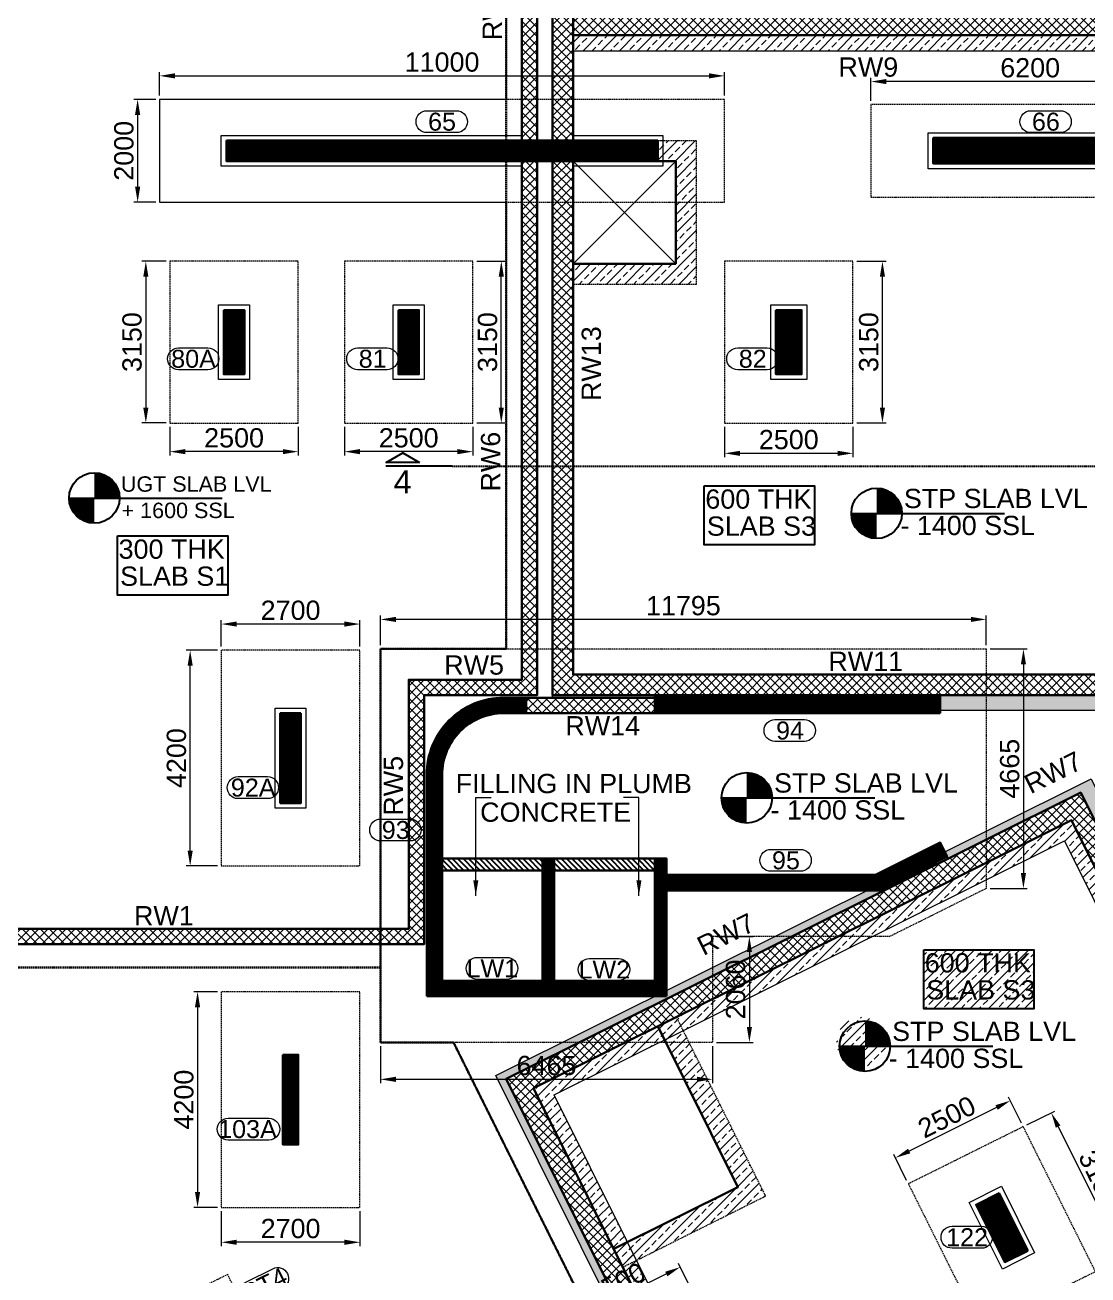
# Model space of a CAD drawing. Header units: millimetres. Extents: x 99112 to 332273, y 431815 to 552227.
# Drawn here: x 173091 to 193788, y 491959 to 516299 of the extents above; entities that cross this region are included whole.
import ezdxf
from ezdxf.enums import TextEntityAlignment as Align

# ---------------------------------------------------------------- set-up
doc = ezdxf.new("R2010")
doc.units = ezdxf.units.MM
doc.header["$LTSCALE"] = 100
doc.header["$MEASUREMENT"] = 0
doc.linetypes.add('HIDDEN', pattern=[0.375, 0.25, -0.125])
for name, color, linetype, lineweight in [('COL HATCH', 67, 'Continuous', 25), ('colno', 11, 'Continuous', 15), ('COLUMN', 84, 'Continuous', 30), ('COLUMN COVER', 2, 'Continuous', 20), ('DIM', 8, 'Continuous', 13), ('FOOTING', 12, 'HIDDEN', 20), ('HATCH', 251, 'Continuous', 9), ('P- LEVEL', 10, 'Continuous', 25), ('PEDESTAL HATCH', 59, 'Continuous', 13), ('RAFT', 42, 'HIDDEN', 30), ('RET WALL', 31, 'Continuous', 30), ('RET WALL HATCH', 57, 'Continuous', 13), ('TEXT', 255, 'Continuous', 25)]:
    doc.layers.add(name, color=color, linetype=linetype, lineweight=lineweight)
doc.layers.add('sec', color=2, linetype='Continuous')
doc.styles.add('ARIAL', font='arial.ttf')
doc.dimstyles.new('150', dxfattribs={"dimscale": 150, "dimtxt": 2.5, "dimasz": 2, "dimexe": 0.5, "dimexo": 0.5, "dimgap": 0.5, "dimtad": 1, "dimdec": 0, "dimzin": 3, "dimdsep": 46, "dimtxsty": 'ARIAL', "dimcen": 0, "dimdle": 1, "dimclrd": 256, "dimclre": 256, "dimclrt": 4, "dimadec": 0, "dimazin": 0, "dimtfac": 1, "dimtdec": 0, "dimtmove": 0, "dimatfit": 3, "dimfxl": 0, "dimtolj": 1, "dimtzin": 0, "dimlwd": -1, "dimlwe": -1, "dimarcsym": 0})
pattern_1 = [(45, (285009.31, 661434.82), (-88.388348, 88.388348), []), (135, (285009.31, 661434.82), (-88.388348, -88.388348), [])]
pattern_2 = [(45, (52048.63, 152289.1), (-176.7767, 176.7767), []), (45, (52225.4, 152289.1), (-176.7767, 176.7767), [125, -62.5])]
pattern_3 = [(45, (52825.942, -183310.497), (-8.83883476, 8.83883476), [])]

# ---------------------------------------------------------------- blocks, each defined once
blk = doc.blocks.new('*D144')
at = {"layer": 'DIM', "transparency": 16777216}
for p, q in [((175637, 514849), (175209, 514849)), ((175284, 514549), (175284, 513149)), ((175637, 512849), (175209, 512849))]:
    blk.add_line(p, q, dxfattribs=at)
for points in [[(175334, 514549), (175234, 514549), (175284, 514849)], [(175234, 513149), (175334, 513149), (175284, 512849)]]:
    blk.add_solid(points, dxfattribs=at)
at = {"layer": 'DIM', "color": 4, "transparency": 16777216, "insert": (175018, 513849), "char_height": 375, "attachment_point": 5, "rotation": 90, "style": 'ARIAL'}
blk.add_mtext('\\A1;2000', dxfattribs=at)
blk = doc.blocks.new('*D145')
at = {"layer": 'DIM', "transparency": 16777216}
for p, q in [((175712, 514924), (175712, 515383)), ((176012, 515308), (186412, 515308)), ((186712, 514924), (186712, 515383))]:
    blk.add_line(p, q, dxfattribs=at)
for points in [[(176012, 515358), (176012, 515258), (175712, 515308)], [(186412, 515258), (186412, 515358), (186712, 515308)]]:
    blk.add_solid(points, dxfattribs=at)
at = {"layer": 'DIM', "color": 4, "transparency": 16777216, "insert": (181212, 515575), "char_height": 375, "attachment_point": 5, "style": 'ARIAL'}
blk.add_mtext('\\A1;11000', dxfattribs=at)
blk = doc.blocks.new('*D148')
at = {"layer": 'DIM', "transparency": 16777216}
for p, q in [((189562, 514824), (189562, 515272)), ((195762, 514824), (195762, 515272)), ((195462, 515197), (189862, 515197))]:
    blk.add_line(p, q, dxfattribs=at)
for points in [[(189862, 515247), (189862, 515147), (189562, 515197)], [(195462, 515147), (195462, 515247), (195762, 515197)]]:
    blk.add_solid(points, dxfattribs=at)
at = {"layer": 'DIM', "color": 4, "transparency": 16777216, "insert": (192662, 515464), "char_height": 375, "attachment_point": 5, "style": 'ARIAL'}
blk.add_mtext('\\A1;6200', dxfattribs=at)
blk = doc.blocks.new('*D191')
at = {"layer": 'DIM', "transparency": 16777216}
for p, q in [((180012, 504224), (180012, 504799)), ((191507, 504724), (180312, 504724)), ((191807, 504224), (191807, 504799))]:
    blk.add_line(p, q, dxfattribs=at)
for points in [[(180312, 504774), (180312, 504674), (180012, 504724)], [(191507, 504674), (191507, 504774), (191807, 504724)]]:
    blk.add_solid(points, dxfattribs=at)
at = {"layer": 'DIM', "color": 4, "transparency": 16777216, "insert": (185910, 504990), "char_height": 375, "attachment_point": 5, "style": 'ARIAL'}
blk.add_mtext('\\A1;11795', dxfattribs=at)
blk = doc.blocks.new('*D192')
at = {"layer": 'DIM', "transparency": 16777216}
for p, q in [((180012, 496414), (180012, 495694)), ((186477, 496414), (186477, 495694)), ((180312, 495769), (186177, 495769))]:
    blk.add_line(p, q, dxfattribs=at)
for points in [[(180312, 495819), (180312, 495719), (180012, 495769)], [(186177, 495719), (186177, 495819), (186477, 495769)]]:
    blk.add_solid(points, dxfattribs=at)
at = {"layer": 'DIM', "color": 4, "transparency": 16777216, "insert": (183245, 496036), "char_height": 375, "attachment_point": 5, "style": 'ARIAL'}
blk.add_mtext('\\A1;6465', dxfattribs=at)
blk = doc.blocks.new('*D193')
at = {"layer": 'DIM', "transparency": 16777216}
for p, q in [((191882, 504149), (192606, 504149)), ((192531, 503849), (192531, 499785)), ((191882, 499485), (192606, 499485))]:
    blk.add_line(p, q, dxfattribs=at)
for points in [[(192581, 503849), (192481, 503849), (192531, 504149)], [(192481, 499785), (192581, 499785), (192531, 499485)]]:
    blk.add_solid(points, dxfattribs=at)
at = {"layer": 'DIM', "color": 4, "transparency": 16777216, "insert": (192265, 501817), "char_height": 375, "attachment_point": 5, "rotation": 90, "style": 'ARIAL'}
blk.add_mtext('\\A1;4665', dxfattribs=at)
blk = doc.blocks.new('*D194')
at = {"layer": 'DIM', "transparency": 16777216}
for p, q in [((186552, 498549), (187270, 498549)), ((187195, 498249), (187195, 496789)), ((186552, 496489), (187270, 496489))]:
    blk.add_line(p, q, dxfattribs=at)
for points in [[(187245, 498249), (187145, 498249), (187195, 498549)], [(187145, 496789), (187245, 496789), (187195, 496489)]]:
    blk.add_solid(points, dxfattribs=at)
at = {"layer": 'DIM', "color": 4, "transparency": 16777216, "insert": (186929, 497519), "char_height": 375, "attachment_point": 5, "rotation": 90, "style": 'ARIAL'}
blk.add_mtext('\\A1;2060', dxfattribs=at)
blk = doc.blocks.new('*D197')
at = {"layer": 'DIM', "transparency": 16777216}
for p, q in [((179312, 508474), (179312, 507916)), ((181812, 508474), (181812, 507916)), ((181512, 507991), (179612, 507991))]:
    blk.add_line(p, q, dxfattribs=at)
for points in [[(179612, 508041), (179612, 507941), (179312, 507991)], [(181512, 507941), (181512, 508041), (181812, 507991)]]:
    blk.add_solid(points, dxfattribs=at)
at = {"layer": 'DIM', "color": 4, "transparency": 16777216, "insert": (180562, 508258), "char_height": 375, "attachment_point": 5, "style": 'ARIAL'}
blk.add_mtext('\\A1;2500', dxfattribs=at)
blk = doc.blocks.new('*D198')
at = {"layer": 'DIM', "transparency": 16777216}
for p, q in [((181887, 511699), (182440, 511699)), ((182365, 508849), (182365, 511399)), ((181887, 508549), (182440, 508549))]:
    blk.add_line(p, q, dxfattribs=at)
for points in [[(182415, 511399), (182315, 511399), (182365, 511699)], [(182315, 508849), (182415, 508849), (182365, 508549)]]:
    blk.add_solid(points, dxfattribs=at)
at = {"layer": 'DIM', "color": 4, "transparency": 16777216, "insert": (182098, 510124), "char_height": 375, "attachment_point": 5, "rotation": 90, "style": 'ARIAL'}
blk.add_mtext('\\A1;3150', dxfattribs=at)
blk = doc.blocks.new('*D199')
at = {"layer": 'DIM', "transparency": 16777216}
for p, q in [((186712, 508474), (186712, 507883)), ((189212, 508474), (189212, 507883)), ((188912, 507958), (187012, 507958))]:
    blk.add_line(p, q, dxfattribs=at)
for points in [[(187012, 508008), (187012, 507908), (186712, 507958)], [(188912, 507908), (188912, 508008), (189212, 507958)]]:
    blk.add_solid(points, dxfattribs=at)
at = {"layer": 'DIM', "color": 4, "transparency": 16777216, "insert": (187962, 508224), "char_height": 375, "attachment_point": 5, "style": 'ARIAL'}
blk.add_mtext('\\A1;2500', dxfattribs=at)
blk = doc.blocks.new('*D200')
at = {"layer": 'DIM', "transparency": 16777216}
for p, q in [((189287, 511699), (189861, 511699)), ((189786, 508849), (189786, 511399)), ((189287, 508549), (189861, 508549))]:
    blk.add_line(p, q, dxfattribs=at)
for points in [[(189836, 511399), (189736, 511399), (189786, 511699)], [(189736, 508849), (189836, 508849), (189786, 508549)]]:
    blk.add_solid(points, dxfattribs=at)
at = {"layer": 'DIM', "color": 4, "transparency": 16777216, "insert": (189520, 510124), "char_height": 375, "attachment_point": 5, "rotation": 90, "style": 'ARIAL'}
blk.add_mtext('\\A1;3150', dxfattribs=at)
blk = doc.blocks.new('*D248')
at = {"layer": 'DIM', "transparency": 16777216}
for p, q in [((186050, 491706), (185814, 492180)), ((185579, 491979), (183878, 491132)), ((183812, 490591), (183576, 491065))]:
    blk.add_line(p, q, dxfattribs=at)
for points in [[(185601, 491934), (185556, 492023), (185847, 492112)], [(183855, 491177), (183900, 491087), (183609, 490998)]]:
    blk.add_solid(points, dxfattribs=at)
at = {"layer": 'DIM', "color": 4, "transparency": 16777216, "insert": (184609, 491794), "char_height": 375, "attachment_point": 5, "rotation": 26.467, "style": 'ARIAL'}
blk.add_mtext('\\A1;2500', dxfattribs=at)
blk = doc.blocks.new('*D252')
at = {"layer": 'DIM', "transparency": 16777216}
for p, q in [((192495, 494914), (192243, 495421)), ((192008, 495220), (190307, 494373)), ((190257, 493800), (190005, 494307))]:
    blk.add_line(p, q, dxfattribs=at)
for points in [[(192030, 495175), (191985, 495265), (192276, 495354)], [(190285, 494418), (190329, 494329), (190038, 494240)]]:
    blk.add_solid(points, dxfattribs=at)
at = {"layer": 'DIM', "color": 4, "transparency": 16777216, "insert": (191039, 495035), "char_height": 375, "attachment_point": 5, "rotation": 26.467, "style": 'ARIAL'}
blk.add_mtext('\\A1;2500', dxfattribs=at)
blk = doc.blocks.new('*D253')
at = {"layer": 'DIM', "transparency": 16777216}
for p, q in [((192596, 494881), (193140, 495152)), ((193206, 494850), (194343, 492567)), ((194000, 492061), (194544, 492332))]:
    blk.add_line(p, q, dxfattribs=at)
for points in [[(193251, 494872), (193162, 494827), (193073, 495118)], [(194298, 492545), (194388, 492589), (194477, 492298)]]:
    blk.add_solid(points, dxfattribs=at)
at = {"layer": 'DIM', "color": 4, "transparency": 16777216, "insert": (194013, 493827), "char_height": 375, "attachment_point": 5, "rotation": 296.467, "style": 'ARIAL'}
blk.add_mtext('\\A1;3150', dxfattribs=at)
blk = doc.blocks.new('Z$W@#2DD3407B')
at = {"layer": 'P- LEVEL'}
blk.add_line((-328, 0), (1661, 0), dxfattribs=at)
at = {"layer": 'P- LEVEL', "const_width": 328}
for points in [[(0, 164, -0.414214), (164, 0, -0.414214)], [(-164, 0, 0.414214), (0, -164, 0.414214)]]:
    blk.add_lwpolyline(points, format="xyb", dxfattribs=at)
at = {"layer": 'P- LEVEL'}
blk.add_circle((0, 0), 328, dxfattribs=at)
blk = doc.blocks.new('*D374')
at = {"layer": 'DIM', "transparency": 16777216}
for p, q in [((175912, 508474), (175912, 507916)), ((178412, 508474), (178412, 507916)), ((178112, 507991), (176212, 507991))]:
    blk.add_line(p, q, dxfattribs=at)
for points in [[(176212, 508041), (176212, 507941), (175912, 507991)], [(178112, 507941), (178112, 508041), (178412, 507991)]]:
    blk.add_solid(points, dxfattribs=at)
at = {"layer": 'DIM', "color": 4, "transparency": 16777216, "insert": (177162, 508258), "char_height": 375, "attachment_point": 5, "style": 'ARIAL'}
blk.add_mtext('\\A1;2500', dxfattribs=at)
blk = doc.blocks.new('*D375')
at = {"layer": 'DIM', "transparency": 16777216}
for p, q in [((175837, 511699), (175369, 511699)), ((175444, 511399), (175444, 508849)), ((175837, 508549), (175369, 508549))]:
    blk.add_line(p, q, dxfattribs=at)
for points in [[(175494, 511399), (175394, 511399), (175444, 511699)], [(175394, 508849), (175494, 508849), (175444, 508549)]]:
    blk.add_solid(points, dxfattribs=at)
at = {"layer": 'DIM', "color": 4, "transparency": 16777216, "insert": (175177, 510124), "char_height": 375, "attachment_point": 5, "rotation": 90, "style": 'ARIAL'}
blk.add_mtext('\\A1;3150', dxfattribs=at)
blk = doc.blocks.new('*D376')
at = {"layer": 'DIM', "transparency": 16777216}
for p, q in [((176837, 504124), (176232, 504124)), ((176307, 500224), (176307, 503824)), ((176837, 499924), (176232, 499924))]:
    blk.add_line(p, q, dxfattribs=at)
for points in [[(176357, 503824), (176257, 503824), (176307, 504124)], [(176257, 500224), (176357, 500224), (176307, 499924)]]:
    blk.add_solid(points, dxfattribs=at)
at = {"layer": 'DIM', "color": 4, "transparency": 16777216, "insert": (176041, 502024), "char_height": 375, "attachment_point": 5, "rotation": 90, "style": 'ARIAL'}
blk.add_mtext('\\A1;4200', dxfattribs=at)
blk = doc.blocks.new('*D377')
at = {"layer": 'DIM', "transparency": 16777216}
for p, q in [((176912, 504199), (176912, 504709)), ((179312, 504634), (177212, 504634)), ((179612, 504199), (179612, 504709))]:
    blk.add_line(p, q, dxfattribs=at)
for points in [[(177212, 504684), (177212, 504584), (176912, 504634)], [(179312, 504584), (179312, 504684), (179612, 504634)]]:
    blk.add_solid(points, dxfattribs=at)
at = {"layer": 'DIM', "color": 4, "transparency": 16777216, "insert": (178262, 504900), "char_height": 375, "attachment_point": 5, "style": 'ARIAL'}
blk.add_mtext('\\A1;2700', dxfattribs=at)
blk = doc.blocks.new('*D378')
at = {"layer": 'DIM', "transparency": 16777216}
for p, q in [((176912, 493199), (176912, 492521)), ((179612, 493199), (179612, 492521)), ((179312, 492596), (177212, 492596))]:
    blk.add_line(p, q, dxfattribs=at)
for points in [[(177212, 492646), (177212, 492546), (176912, 492596)], [(179312, 492546), (179312, 492646), (179612, 492596)]]:
    blk.add_solid(points, dxfattribs=at)
at = {"layer": 'DIM', "color": 4, "transparency": 16777216, "insert": (178262, 492862), "char_height": 375, "attachment_point": 5, "style": 'ARIAL'}
blk.add_mtext('\\A1;2700', dxfattribs=at)
blk = doc.blocks.new('*D379')
at = {"layer": 'DIM', "transparency": 16777216}
for p, q in [((176837, 497474), (176376, 497474)), ((176451, 497174), (176451, 493574)), ((176837, 493274), (176376, 493274))]:
    blk.add_line(p, q, dxfattribs=at)
for points in [[(176501, 497174), (176401, 497174), (176451, 497474)], [(176401, 493574), (176501, 493574), (176451, 493274)]]:
    blk.add_solid(points, dxfattribs=at)
at = {"layer": 'DIM', "color": 4, "transparency": 16777216, "insert": (176185, 495374), "char_height": 375, "attachment_point": 5, "rotation": 90, "style": 'ARIAL'}
blk.add_mtext('\\A1;4200', dxfattribs=at)
blk = doc.blocks.new('Z$W@#0EFB04CB')
at = {"layer": 'COLUMN COVER'}
for points in [[(38650, -21900), (32800, -21900), (32800, -21300), (38650, -21300)], [(39650, -21300), (41400, -21300), (41400, -21900), (39650, -21900)]]:
    blk.add_lwpolyline(points, dxfattribs=at)
for points in [[(46563, -21250), (50538, -21250), (50538, -21950), (46563, -21950)], [(32750, -24600), (33350, -24600), (33350, -26050), (32750, -26050)], [(36150, -24600), (36750, -24600), (36750, -26050), (36150, -26050)], [(43500, -24600), (44200, -24600), (44200, -26050), (43500, -26050)], [(33850, -32450), (34450, -32450), (34450, -34400), (33850, -34400)], [(47363, -42075), (47990, -41763), (48636, -43061), (48009, -43373)]]:
    blk.add_lwpolyline(points, close=True, dxfattribs=at)
blk = doc.blocks.new('stp layout 12-03-19')
at = {"layer": 'PEDESTAL HATCH'}
h = blk.add_hatch(dxfattribs=at)
h.set_pattern_fill('ANSI33', color=256, scale=1000, style=0)
h.set_pattern_definition([(45, (285009.31, 520902.9), (-176.7767, 176.7767), []), (45, (285186.1, 520902.9), (-176.7767, 176.7767), [125, -62.5])])
h.paths.add_polyline_path([(45610, 38360), (2450, 38360), (2450, 38210), (45460, 38210), (45460, 5123.4), (35024.9, 2902), (6395.8, -11351.3), (1546.4, -1611), (12736.3, 3960.1), (14777.9, -140.6), (18985.3, 1954.1), (21618.3, -3326), (21883.3, -3193.8), (19118.7, 2359.3), (14912.6, 261.8), (12936.7, 4230.6), (1345.3, -1543.6), (6328.3, -11552.5), (35074.7, 2759.3), (45610, 5002)])
h = blk.add_hatch(dxfattribs=at)
h.set_pattern_fill('ANSI33', color=256, scale=1000, style=0)
h.set_pattern_definition(pattern_2)
h.paths.add_polyline_path([(2450, 5810), (4440, 5810), (4440, 5560), (33650, 5560), (33650, 19560), (33350, 19560), (33350, 5860), (2450, 5860)])
h = blk.add_hatch(dxfattribs=at)
h.set_pattern_fill('ANSI33', color=256, scale=1000, style=0)
h.set_pattern_definition([(45, (-287126.23, -565165.7), (-176.7767, 176.7767), []), (45, (-286949.45, -565165.7), (-176.7767, 176.7767), [125, -62.5])])
h.paths.add_polyline_path([(14200, 18710), (2850, 18710), (2850, 18410), (13900, 18410), (13900, 6260), (14200, 6260)], flags=17)
h = blk.add_hatch(dxfattribs=at)
h.set_pattern_fill('ANSI33', color=256, scale=1000, style=0)
h.set_pattern_definition(pattern_2)
h.paths.add_polyline_path([(12555.5, 3425.8), (10528, 2416.2), (2082, -1789.3), (6575.6, -10815), (17049.3, -5600.5), (14416.1, -311.5)])
h.paths.add_polyline_path([(10661.7, 2147.7), (12420.6, 3023.5), (14147.6, -445.2), (16647, -5465.7), (6710.4, -10412.7), (2484.3, -1924.1)], flags=16)
h.paths.add_polyline_path([(8965.1, -902, -1), (7980.7, -902, -1)], flags=0)
h.paths.add_polyline_path([(9678, 904.3), (11823.7, 904.3), (11823.7, -245.8), (9678, -245.8)], flags=0)
h.paths.add_polyline_path([(9629.9, -169.1), (11949.9, -169), (11949.8, 413.1), (9629.9, 412.9)], flags=8)
h.paths.add_polyline_path([(9602.5, 358.9), (11861.3, 359.1), (11861.3, 933.5), (9602.5, 933.3)], flags=8)
h.paths.add_polyline_path([(10237.3, -8495.2), (11447.3, -7892.8), (11196.5, -7389.2), (9986.6, -7991.7)], flags=8)
h.paths.add_polyline_path([(5057.3, -6631.6), (4454.8, -5421.6), (3951.3, -5672.3), (4553.7, -6882.3)], flags=8)
h.paths.add_polyline_path([(8885.6, -919.4), (11435.3, -919.2), (11435.2, -344.8), (8885.5, -345)], flags=8)
h.paths.add_polyline_path([(9196.1, -1424.4), (11014.6, -1424.3), (11014.5, -861.8), (9196.1, -861.9)], flags=8)
at = {"layer": 'RET WALL HATCH'}
h = blk.add_hatch(dxfattribs=at)
h.set_pattern_fill('ANSI37', color=256, scale=1000, style=0)
h.set_pattern_definition(pattern_1)
h.paths.add_polyline_path([(-36450, 1311), (-350, 1311), (-350, 6160), (1850, 6160), (1850, 37910), (-36450, 37910)], flags=16)
h.paths.add_polyline_path([(-50, 5860), (-50, 1011), (-36750, 1011), (-36750, 38210), (2150, 38210), (2150, 5860)])
h = blk.add_hatch(dxfattribs=at)
h.set_pattern_fill('ANSI37', color=256, scale=1000, style=0)
h.set_pattern_definition(pattern_1)
h.paths.add_polyline_path([(33350, 37710), (36800, 37710), (36800, 37810), (45060, 37810), (45060, 5447.2), (34892, 3282.7), (21618.2, -3325.8), (18985.3, 1954.1), (14777.9, -140.6), (12735, 3962.6), (1546.4, -1611), (6395.8, -11351.3), (35024.9, 2902), (45460, 5123.4), (45460, 38210), (2450, 38210), (2450, 5860), (33350, 5860)])
h.paths.add_polyline_path([(32950, 25560), (14600, 25560), (14600, 31460), (32950, 31460)], flags=16)
h.paths.add_polyline_path([(32950, 31960), (14600, 31960), (14600, 37710), (32950, 37710)], flags=16)
h.paths.add_polyline_path([(32950, 25060), (32950, 19110), (14600, 19110), (14600, 25060)], flags=16)
h.paths.add_polyline_path([(32950, 18710), (32950, 6260), (24400, 6260), (24400, 18710)], flags=16)
h.paths.add_polyline_path([(24000, 18710), (24000, 6260), (14600, 6260), (14600, 18710)], flags=16)
h.paths.add_polyline_path([(14200, 25510), (2850, 25510), (2850, 25110), (14200, 25110), (14200, 19110), (2850, 19110), (2850, 18710), (14200, 18710), (14200, 6260), (2850, 6260), (2850, 37810), (14200, 37810), (14200, 31910), (2850, 31910), (2850, 31510), (14200, 31510)], flags=16)
h.paths.add_polyline_path([(18805.5, 1417.7), (21256.7, -3505.8), (17407.4, -5422.2), (14956.1, -498.7)], flags=16)
h.paths.add_polyline_path([(12555.5, 3425.8), (14416.1, -311.5), (17049.3, -5600.5), (6575.6, -10815), (2082, -1789.3), (10528, 2416.2)], flags=16)
h = blk.add_hatch(dxfattribs=at)
h.set_pattern_fill('ANSI33', color=256, scale=1000, style=0)
h.set_pattern_definition([(45, (-287126.23, -565215.72), (-176.7767, 176.7767), []), (45, (-286949.45, -565215.72), (-176.7767, 176.7767), [125, -62.5])])
h.paths.add_polyline_path([(5250, 16660), (2850, 16660), (2850, 16260), (4850, 16260), (4850, 14260), (2850, 14260), (2850, 13860), (5250, 13860)])
h = blk.add_hatch(dxfattribs=at)
h.set_pattern_fill('ANSI37', color=256, scale=1000, style=0)
h.set_pattern_definition([(45, (-180912.04, -497388.57), (-88.388348, 88.388348), []), (135, (-180912.04, -497388.57), (-88.388348, -88.388348), [])])
h.paths.add_polyline_path([(1940, 5810), (4440, 5810), (4440, 5510), (1940, 5510)])
h = blk.add_hatch(dxfattribs=at)
h.set_pattern_fill('ANSI33', color=256, scale=1000, style=0)
h.set_pattern_definition(pattern_2)
h.paths.add_polyline_path([(6597.7, -3897.5), (4859.4, -406.3), (4501.3, -584.6), (6061.4, -3717.7), (3641.9, -4922.4), (3820.2, -5280.5)])
at = {"layer": 'HATCH'}
for p, q in [((4850, 16260), (2850, 14260)), ((2850, 16260), (4850, 14260))]:
    blk.add_line(p, q, dxfattribs=at)
blk.add_lwpolyline([(1550, 21760), (1550, 17460), (-5200, 17460), (-5200, 15460), (1550, 15460), (1550, 6760), (-900, 6760), (-900, -900), (522.2, -900), (3380.7, -6641.5)], dxfattribs=at)
at = {"layer": 'PEDESTAL HATCH', "elevation": -389.1}
blk.add_lwpolyline([(2450, 38210), (2450, 38360), (45610, 38360), (45610, 5002), (35074.7, 2759.3), (6328.3, -11552.5), (1345.3, -1543.6)], dxfattribs=at)
at = {"layer": 'PEDESTAL HATCH'}
for points in [[(33650, 19560), (33650, 5560), (4440, 5560)], [(2850, 18410), (13900, 18410), (13900, 6260)], [(2450, 5810), (2450, 5860)], [(1345.3, -1543.6), (12936.7, 4230.6), (14912.7, 261.7), (19120.1, 2356.4), (21883.3, -3193.8)], [(10155.1, 2677.4), (10022.3, 2944)]]:
    blk.add_lwpolyline(points, dxfattribs=at)
blk.add_lwpolyline([(16647, -5465.7), (6710.4, -10412.7), (2484.3, -1924.1), (10661.7, 2147.7), (12420.6, 3023.5), (14147.6, -445.2)], close=True, dxfattribs=at)
at = {"layer": 'RAFT', "elevation": -389.1}
for points in [[(-900, 561), (-16375, 561)], [(33787.5, 1615.7), (29401, -568.1), (29479, -724.8), (27420.1, -1749.9), (27342.1, -1593.2), (22955.7, -3777), (23033.6, -3933.7), (20974.7, -4958.8), (20896.7, -4802.1), (14272.3, -8100.2), (14350.3, -8256.8), (12291.4, -9281.9), (12213.4, -9125.2), (7826.9, -11309.1), (7904.9, -11465.8), (5846, -12490.8), (4426.5, -9639.6), (4337, -9684.2), (2933.1, -6864.4), (3380.7, -6641.5), (522.2, -900), (-900, -900), (-900, 561)]]:
    blk.add_lwpolyline(points, dxfattribs=at)
at = {"layer": 'RAFT', "linetype": 'HIDDEN'}
for points in [[(1550, 38810), (1550, 6760), (-900, 6760), (-900, 561)], [(522.2, -900), (4800.2, -9492.7)]]:
    blk.add_lwpolyline(points, dxfattribs=at)
at = {"layer": 'RET WALL'}
for points in [[(-50, 5860), (-50, 1011), (-36750, 1011), (-36750, 38210), (2150, 38210), (2150, 5860)], [(-36450, 1311), (-350, 1311), (-350, 6160), (1850, 6160), (1850, 37910), (-36450, 37910)], [(1940, 5810), (4440, 5810), (4440, 5510), (1940, 5510)]]:
    blk.add_lwpolyline(points, close=True, dxfattribs=at)
for points in [[(34892, 3282.7), (45060, 5447.2), (45060, 37810), (36800, 37810), (36800, 37710), (33350, 37710), (33350, 5860), (2450, 5860), (2450, 38210), (45460, 38210), (45460, 5123.4), (35024.9, 2902), (6395.8, -11351.3), (1546.4, -1611), (12735, 3962.6), (14777.9, -140.6), (18985.3, 1954.1), (21618.2, -3325.8), (34892, 3282.7)], [(2850, 31910), (14200, 31910), (14200, 37810), (2850, 37810), (2850, 6260), (14200, 6260), (14200, 18710), (2850, 18710)], [(2850, 16260), (4850, 16260), (4850, 14260), (2850, 14260)], [(17049.3, -5600.5), (6575.6, -10815), (2082, -1789.3), (10528, 2416.2), (12555.5, 3425.8), (14416.1, -311.5), (17049.3, -5600.5)], [(4501.3, -584.6), (6061.4, -3717.7), (3641.9, -4922.4)]]:
    blk.add_lwpolyline(points, dxfattribs=at)
at = {"layer": 'RET WALL', "linetype": 'HIDDEN', "lineweight": 15}
for points in [[(2850, 16660), (5250, 16660), (5250, 13860), (2850, 13860)], [(4859.4, -406.3), (6597.7, -3897.5), (3820.2, -5280.5)]]:
    blk.add_lwpolyline(points, dxfattribs=at)
at = {"layer": 'RET WALL', "lineweight": 5}
blk.add_lwpolyline([(0, 414.4), (0, 0), (582, 0)], dxfattribs=at)
at = {"layer": 'TEXT'}
for points in [[(5406.1, 9935), (7551.8, 9935), (7551.8, 8784.9), (5406.1, 8784.9)], [(-6018, 8960.1), (-3872.3, 8960.1), (-3872.3, 7810), (-6018, 7810)], [(9678, 904.3), (11823.7, 904.3), (11823.7, -245.8), (9678, -245.8)]]:
    blk.add_lwpolyline(points, close=True, dxfattribs=at)
at = {"layer": 'P- LEVEL', "xscale": 1.5, "yscale": 1.5, "zscale": 1.5}
for p in [(-6471, 9699.6), (8760.3, 9400.5), (6232.5, 3861), (8531.8, -975.4)]:
    blk.add_blockref('Z$W@#2DD3407B', p, dxfattribs=at)
at = {"layer": 'P- LEVEL', "color": 7, "style": 'ARIAL'}
for s, height, p in [('UGT SLAB LVL', 300, (-4486.4, 9972)), ('STP SLAB LVL', 375, (11081.7, 9690.9)), ('+ 1600 SSL', 300, (-4838.6, 9458.6)), ('- 1400 SSL', 375, (10534.4, 9165.1)), ('STP SLAB LVL', 375, (8553.9, 4151.3)), ('- 1400 SSL', 375, (8006.6, 3625.5)), ('STP SLAB LVL', 375, (10853.2, -685)), ('- 1400 SSL', 375, (10305.9, -1210.8))]:
    blk.add_text(s, height=height, rotation=0.00358, dxfattribs=at).set_placement(p, align=Align.MIDDLE_CENTER)
at = {"layer": 'TEXT', "style": 'ARIAL'}
for s, rotation, p in [('RW6', 90, (1465.2, 18613.6)), ('RW13', 90, (3392.6, 11588.6)), ('RW6', 90, (1431.7, 9825.6)), ('600 THK', 0.00358, (5426.3, 9491.8)), ('SLAB S3', 0.00358, (5455, 8965.2)), ('300 THK', 0.00358, (-5997.8, 8516.9)), ('SLAB S1', 0.00358, (-5969.1, 7990.3)), ('RW5', 90, (-460, 3514.1)), ('RW7', 26.47, (11758.5, 3928.4)), ('FILLING IN PLUMB ', 0, (564.7, 3952.8, 389.1)), ('CONCRETE', 0, (1041, 3395.1, 389.1)), ('RW7', 26.47, (5388.8, 778.5)), ('600 THK', 0.00358, (9698.2, 461.1)), ('SLAB S3', 0.00358, (9726.9, -65.5))]:
    blk.add_text(s, height=375, rotation=rotation, dxfattribs=at).set_placement(p)
for s, p in [('RW9', (8017.1, 17903.7)), ('RW5', (341.6, 6260.2)), ('RW11', (7821.3, 6331.9)), ('RW14', (2700, 5077.4)), ('RW1', (-5698.5, 1378.9))]:
    blk.add_text(s, height=375, dxfattribs=at).set_placement(p)
at = {"layer": 'DIM'}
for points in [[(956.5, 1955.8), (956.5, 3868.9), (1256.2, 3868.9)], [(4132.4, 1955.8), (4132.4, 3868.9), (3832.7, 3868.9)]]:
    blk.add_leader(points, dimstyle='150', override={"dimgap": 0.5, "dimtad": 0}, dxfattribs=at)

msp = doc.modelspace()

# ---------------------------------------------------------------- hatches: boundary and pattern name
at = {"layer": 'COL HATCH'}
h = msp.add_hatch(dxfattribs=at)
h.set_pattern_fill('ANSI31', color=256, scale=100, style=0)
h.paths.add_polyline_path([(194549.5, 514098.6), (194549.5, 513598.6), (190774.5, 513598.6), (190774.5, 514098.6)])
h = msp.add_hatch(dxfattribs=at)
h.set_pattern_fill('ANSI31', color=256, scale=100, style=0)
h.paths.add_polyline_path([(177012, 514048.6), (185412, 514048.6), (185412, 513648.6), (177012, 513648.6)])
h = msp.add_hatch(dxfattribs=at)
h.set_pattern_fill('ANSI31', color=256, scale=100, style=0)
h.set_pattern_definition([(45, (-3400, -5e-07), (-8.83883476, 8.83883476), [])])
h.paths.add_polyline_path([(176962, 510748.6), (177362, 510748.6), (177362, 509498.6), (176962, 509498.6)])
h = msp.add_hatch(dxfattribs=at)
h.set_pattern_fill('ANSI31', color=256, scale=100, style=0)
h.paths.add_polyline_path([(180362, 510748.6), (180762, 510748.6), (180762, 509498.6), (180362, 509498.6)])
h = msp.add_hatch(dxfattribs=at)
h.set_pattern_fill('ANSI31', color=256, scale=100, style=0)
h.paths.add_polyline_path([(187712, 510748.6), (188212, 510748.6), (188212, 509498.6), (187712, 509498.6)])
h = msp.add_hatch(dxfattribs=at)
h.set_pattern_fill('ANSI31', color=256, scale=100, style=0)
h.set_pattern_definition(pattern_3)
edge = h.paths.add_edge_path()
edge.add_line((180912, 497388.6), (181212, 497388.6))
edge.add_line((181212, 497388.6), (181212, 501698.6))
edge.add_arc((182412, 501698.6), 1200, 90, 180, ccw=False)
edge.add_line((182412, 502898.6), (182852, 502898.6))
edge.add_line((182852, 502898.6), (182852, 503198.6))
edge.add_line((182852, 503198.6), (182412, 503198.6))
edge.add_arc((182412, 501698.6), 1500, 90, 180)
edge.add_line((180912, 501698.6), (180912, 497388.6))
h = msp.add_hatch(dxfattribs=at)
h.set_pattern_fill('ANSI31', color=256, scale=100, style=0)
h.set_pattern_definition([(45, (52825.942, -183260.497), (-8.83883476, 8.83883476), [])])
h.paths.add_polyline_path([(190912, 502898.6), (190912, 503248.6), (185352, 503248.6), (185352, 502898.6)])
h = msp.add_hatch(dxfattribs=at)
h.set_pattern_fill('ANSI31', color=256, scale=100, style=0)
h.set_pattern_definition([(45, (7400, -5e-07), (-8.83883476, 8.83883476), [])])
h.paths.add_polyline_path([(178462, 502898.6), (178462, 501148.6), (178062, 501148.6), (178062, 502898.6)])
h = msp.add_hatch(dxfattribs=at)
h.set_pattern_fill('ANSI31', color=256, scale=100, style=0)
h.set_pattern_definition(pattern_3)
h.paths.add_polyline_path([(189649.2, 499748.6), (190912, 500377.3), (191045.7, 500108.7), (189719.7, 499448.6), (185582, 499448.6), (185582, 499748.6)])
h = msp.add_hatch(dxfattribs=at)
h.set_pattern_fill('ANSI31', color=256, scale=600, angle=90, style=0)
h.paths.add_polyline_path([(183167, 499836.6), (183167, 500066.6), (181212, 500066.6), (181212, 499836.6)])
h = msp.add_hatch(dxfattribs=at)
h.set_pattern_fill('ANSI31', color=256, scale=100, style=0)
h.set_pattern_definition(pattern_3)
h.paths.add_polyline_path([(183397, 497688.6), (183167, 497688.6), (183167, 500066.6), (183397, 500066.6)])
h = msp.add_hatch(dxfattribs=at)
h.set_pattern_fill('ANSI31', color=256, scale=600, angle=90, style=0)
h.paths.add_polyline_path([(185352, 499836.6), (185352, 500066.6), (183397, 500066.6), (183397, 499836.6)])
h = msp.add_hatch(dxfattribs=at)
h.set_pattern_fill('ANSI31', color=256, scale=100, style=0)
h.set_pattern_definition(pattern_3)
h.paths.add_polyline_path([(185582, 497388.6), (185352, 497388.6), (185352, 500066.6), (185582, 500066.6)])
h = msp.add_hatch(dxfattribs=at)
h.set_pattern_fill('ANSI31', color=256, scale=100, style=0)
h.set_pattern_definition(pattern_3)
h.paths.add_polyline_path([(185352, 497388.6), (185352, 497688.6), (181212, 497688.6), (181212, 497388.6)])
h = msp.add_hatch(dxfattribs=at)
h.set_pattern_fill('ANSI31', color=256, scale=100, style=0)
h.set_pattern_definition([(45, (-57577.731, -393874.087), (-8.83883476, 8.83883476), [])])
h.paths.add_polyline_path([(178112, 496248.6), (178412, 496248.6), (178412, 494498.6), (178112, 494498.6)])
h = msp.add_hatch(dxfattribs=at)
h.set_pattern_fill('ANSI31', color=256, scale=100, angle=-0.02845, style=0)
h.set_pattern_definition([(251.467025, (371200.42, 980908.037), (11.85176104, -3.9731298), [])])
h.paths.add_polyline_path([(192613.8, 492432.2), (192166.2, 492209.4), (191609.1, 493328.4), (192056.7, 493551.2)])

# ---------------------------------------------------------------- linework, layer by layer
at = {"layer": 'colno'}
for points in [[(180918.6, 514202.4, -1), (180918.6, 514629.8), (181491.1, 514629.8, -1), (181491.1, 514202.4)], [(192675.8, 514202.4, -1), (192675.8, 514629.8), (193248.4, 514629.8, -1), (193248.4, 514202.4)], [(177592.4, 491443.5, -1), (177401.9, 491826.1), (177914.5, 492081.2, -1), (178105, 491698.6)]]:
    msp.add_lwpolyline(points, format="xyb", close=True, dxfattribs=at)
at = {"layer": 'colno', "elevation": -1455.5}
for points in [[(176080.1, 509585.6, -1), (176080.1, 510013), (176652.7, 510013, -1), (176652.7, 509585.6)], [(179568, 509585.6, -1), (179568, 510013), (180140.6, 510013, -1), (180140.6, 509585.6)], [(186968, 509585.6, -1), (186968, 510013), (187540.6, 510013, -1), (187540.6, 509585.6)], [(187693.9, 502346.9, -1), (187693.9, 502774.3), (188266.4, 502774.3, -1), (188266.4, 502346.9)], [(177241.5, 501235.6, -1), (177241.5, 501663), (177814, 501663, -1), (177814, 501235.6)], [(180017, 500410, -1), (180017, 500837.4), (180589.6, 500837.4, -1), (180589.6, 500410)], [(187614.7, 499819.1, -1), (187614.7, 500246.5), (188187.2, 500246.5, -1), (188187.2, 499819.1)], [(181897.9, 497715.1, -1), (181897.9, 498142.5), (182470.4, 498142.5, -1), (182470.4, 497715.1)], [(184078.2, 497693.2, -1), (184078.2, 498120.6), (184650.8, 498120.6, -1), (184650.8, 497693.2)], [(177047, 494585.6, -1), (177047, 495013), (177838.1, 495013, -1), (177838.1, 494585.6)], [(191141.2, 492480.4, -1), (191141.4, 492907.8), (191714, 492907.5, -1), (191713.8, 492480.1)]]:
    msp.add_lwpolyline(points, format="xyb", close=True, dxfattribs=at)
at = {"layer": 'COLUMN'}
for points in [[(194549.5, 514098.6), (194549.5, 513598.6), (190774.5, 513598.6), (190774.5, 514098.6)], [(177012, 514048.6), (185412, 514048.6), (185412, 513648.6), (177012, 513648.6)], [(176962, 510748.6), (177362, 510748.6), (177362, 509498.6), (176962, 509498.6)], [(180362, 510748.6), (180762, 510748.6), (180762, 509498.6), (180362, 509498.6)], [(187712, 510748.6), (188212, 510748.6), (188212, 509498.6), (187712, 509498.6)], [(190912, 502898.6), (190912, 503248.6), (185352, 503248.6), (185352, 502898.6)], [(178462, 502898.6), (178462, 501148.6), (178062, 501148.6), (178062, 502898.6)], [(189649.2, 499748.6), (190912, 500377.3), (191045.7, 500108.7), (189719.7, 499448.6), (185582, 499448.6), (185582, 499748.6)], [(183167, 499836.6), (183167, 500066.6), (181212, 500066.6), (181212, 499836.6)], [(183397, 497688.6), (183167, 497688.6), (183167, 500066.6), (183397, 500066.6)], [(185352, 499836.6), (185352, 500066.6), (183397, 500066.6), (183397, 499836.6)], [(185582, 497388.6), (185352, 497388.6), (185352, 500066.6), (185582, 500066.6)], [(185352, 497388.6), (185352, 497688.6), (181212, 497688.6), (181212, 497388.6)], [(178112, 496248.6), (178412, 496248.6), (178412, 494498.6), (178112, 494498.6)], [(192613.8, 492432.2), (192166.2, 492209.4), (191609.1, 493328.4), (192056.7, 493551.2)]]:
    msp.add_lwpolyline(points, close=True, dxfattribs=at)
msp.add_lwpolyline([(180912, 497388.6), (181212, 497388.6), (181212, 501698.6, -0.4142136), (182412, 502898.6), (182852, 502898.6), (182852, 503198.6), (182412, 503198.6, 0.4142136), (180912, 501698.6)], format="xyb", close=True, dxfattribs=at)
at = {"layer": 'FOOTING'}
for points in [[(175712, 512848.6), (186712, 512848.6), (186712, 514848.6), (175712, 514848.6)], [(189562, 512948.6), (195762, 512948.6), (195762, 514748.6), (189562, 514748.6)], [(175912, 508548.6), (178412, 508548.6), (178412, 511698.6), (175912, 511698.6)], [(179312, 508548.6), (181812, 508548.6), (181812, 511698.6), (179312, 511698.6)], [(186712, 508548.6), (189212, 508548.6), (189212, 511698.6), (186712, 511698.6)], [(176912, 499923.6), (179612, 499923.6), (179612, 504123.6), (176912, 504123.6)], [(176912, 493273.6), (179612, 493273.6), (179612, 497473.6), (176912, 497473.6)], [(192528.5, 494847.3), (190290.5, 493733.1), (191694.4, 490913.3), (193932.4, 492027.5)], [(176588.4, 490627.7), (177483.6, 491073.4), (177037.9, 491968.6), (176142.7, 491522.9)]]:
    msp.add_lwpolyline(points, close=True, dxfattribs=at)
for points in [[(191807, 499484.9), (189926.3, 498548.6), (186477, 498548.6), (186477.1, 496488.6), (180012, 496488.6), (180012, 504148.6)], [(180012, 504148.6), (191807, 504148.6), (191807, 499484.9)]]:
    msp.add_lwpolyline(points, dxfattribs=at)
at = {"layer": 'sec', "linetype": 'Continuous'}
msp.add_line((181411.5, 507710.9), (180114.8, 507710.9), dxfattribs=at)
msp.add_lwpolyline([(180775.4, 507778.6), (180120.6, 507778.6), (180448, 507967.6), (180775.4, 507778.6)], dxfattribs=at)
at = {"layer": 'sec', "linetype": 'HIDDEN'}
msp.add_lwpolyline([(181411.5, 507710.9), (227236.7, 507710.9)], dxfattribs=at)

# ---------------------------------------------------------------- block references
at = {"layer": 'COLUMN COVER'}
msp.add_blockref('Z$W@#0EFB04CB', (144112, 535448.6), dxfattribs=at)
at = {"layer": 'RET WALL'}
msp.add_blockref('stp layout 12-03-19', (180912, 497388.6), dxfattribs=at)

# ---------------------------------------------------------------- texts
at = {"layer": 'colno', "style": 'ARIAL'}
for s, p in [('65', (181211.1, 514416.6, -10188.5)), ('66', (192968.3, 514416.6, -10188.5)), ('80A', (176372.6, 509799.8, -11644)), ('81', (179860.5, 509799.8, -11644)), ('82', (187260.5, 509799.8, -11644)), ('94', (187986.4, 502561.1, -11644)), ('92A', (177534, 501449.8, -11644)), ('93', (180309.6, 500624.2, -11644)), ('95', (187907.2, 500033.3, -11644)), ('LW1', (182190.4, 497929.3, -11644)), ('LW2', (184370.8, 497907.4, -11644)), ('103A', (177423.4, 494799.8, -11644))]:
    msp.add_text(s, height=350, dxfattribs=at).set_placement(p, align=Align.MIDDLE_CENTER)
for s, rotation, p in [('122', 359.97155, (191433.8, 492694.4, -11644)), ('ST4', 26.46703, (177758.8, 491765.6, -10188.5))]:
    msp.add_text(s, height=350, rotation=rotation, dxfattribs=at).set_placement(p, align=Align.MIDDLE_CENTER)
at = {"layer": 'sec', "linetype": 'Continuous', "style": 'ARIAL'}
msp.add_text('4', height=450, dxfattribs=at).set_placement((180269.3, 507177.9))

# ---------------------------------------------------------------- dimensions: what is measured, and where the dimension line sits
at = {"layer": 'DIM'}
for base, p1, p2, picture, middle in [((186712, 515308.3), (175712, 514848.6), (186712, 514848.6), '*D145', (181212, 515574.7)), ((189562, 515197.1), (195762, 514748.6), (189562, 514748.6), '*D148', (192662, 515463.5)), ((175912, 507991.1), (178412, 508548.6), (175912, 508548.6), '*D374', (177162, 508257.5)), ((179312, 507991.1), (181812, 508548.6), (179312, 508548.6), '*D197', (180562, 508257.5)), ((186712, 507957.9), (189212, 508548.6), (186712, 508548.6), '*D199', (187962, 508224.3)), ((176912, 504633.8), (179612, 504123.6), (176912, 504123.6), '*D377', (178262, 504900.3)), ((180012, 504724), (191807, 504148.6), (180012, 504148.6), '*D191', (185909.5, 504990.5)), ((186477.1, 495769.2), (180012, 496488.6), (186477.1, 496488.6), '*D192', (183244.6, 496035.7)), ((176912, 492595.8), (179612, 493273.6), (176912, 493273.6), '*D378', (178262, 492862.3))]:
    dim = msp.add_linear_dim(base=base, p1=p1, p2=p2, dimstyle='150', dxfattribs=at)
    dim.commit()
    dim.dimension.update_dxf_attribs({"geometry": picture, "text_midpoint": middle})
for base, p1, p2, picture, middle in [((175284.5, 512848.6), (175712, 514848.6), (175712, 512848.6), '*D144', (175018, 513848.6)), ((175444.1, 508548.6), (175912, 511698.6), (175912, 508548.6), '*D375', (175177.5, 510123.6)), ((182364.9, 511698.6), (181812, 508548.6), (181812, 511698.6), '*D198', (182098.3, 510123.6)), ((189786.5, 511698.6), (189212, 508548.6), (189212, 511698.6), '*D200', (189519.9, 510123.6)), ((176307.4, 504123.6), (176912, 499923.6), (176912, 504123.6), '*D376', (176041, 502023.6)), ((187195, 496488.6), (186477, 498548.6), (186477.1, 496488.6), '*D194', (186928.6, 497518.6)), ((176451, 493273.6), (176912, 497473.6), (176912, 493273.6), '*D379', (176184.5, 495373.6))]:
    dim = msp.add_linear_dim(base=base, p1=p1, p2=p2, angle=90, dimstyle='150', dxfattribs=at)
    dim.commit()
    dim.dimension.update_dxf_attribs({"geometry": picture, "text_midpoint": middle})
dim = msp.add_linear_dim(base=(192531.2, 499484.9), p1=(191807, 504148.6), p2=(191807, 499484.9), angle=90, text='4665', dimstyle='150', dxfattribs=at)
dim.commit()
dim.dimension.update_dxf_attribs({"geometry": '*D193', "text_midpoint": (192264.7, 501816.7)})
for p1, p2, distance, picture, middle in [((192528.5, 494847.3), (190290.5, 493733.1), -565.8, '*D252', (191038.6, 495035.3)), ((192528.5, 494847.3), (193932.4, 492027.5), 607.9, '*D253', (194013.3, 493827.2)), ((186083.1, 491638.4), (183845.1, 490524.2), -529.5, '*D248', (184609.3, 491793.9))]:
    dim = msp.add_aligned_dim(p1=p1, p2=p2, distance=distance, dimstyle='150', dxfattribs=at)
    dim.commit()
    dim.dimension.update_dxf_attribs({"geometry": picture, "text_midpoint": middle})

doc.saveas('drawing.dxf')
